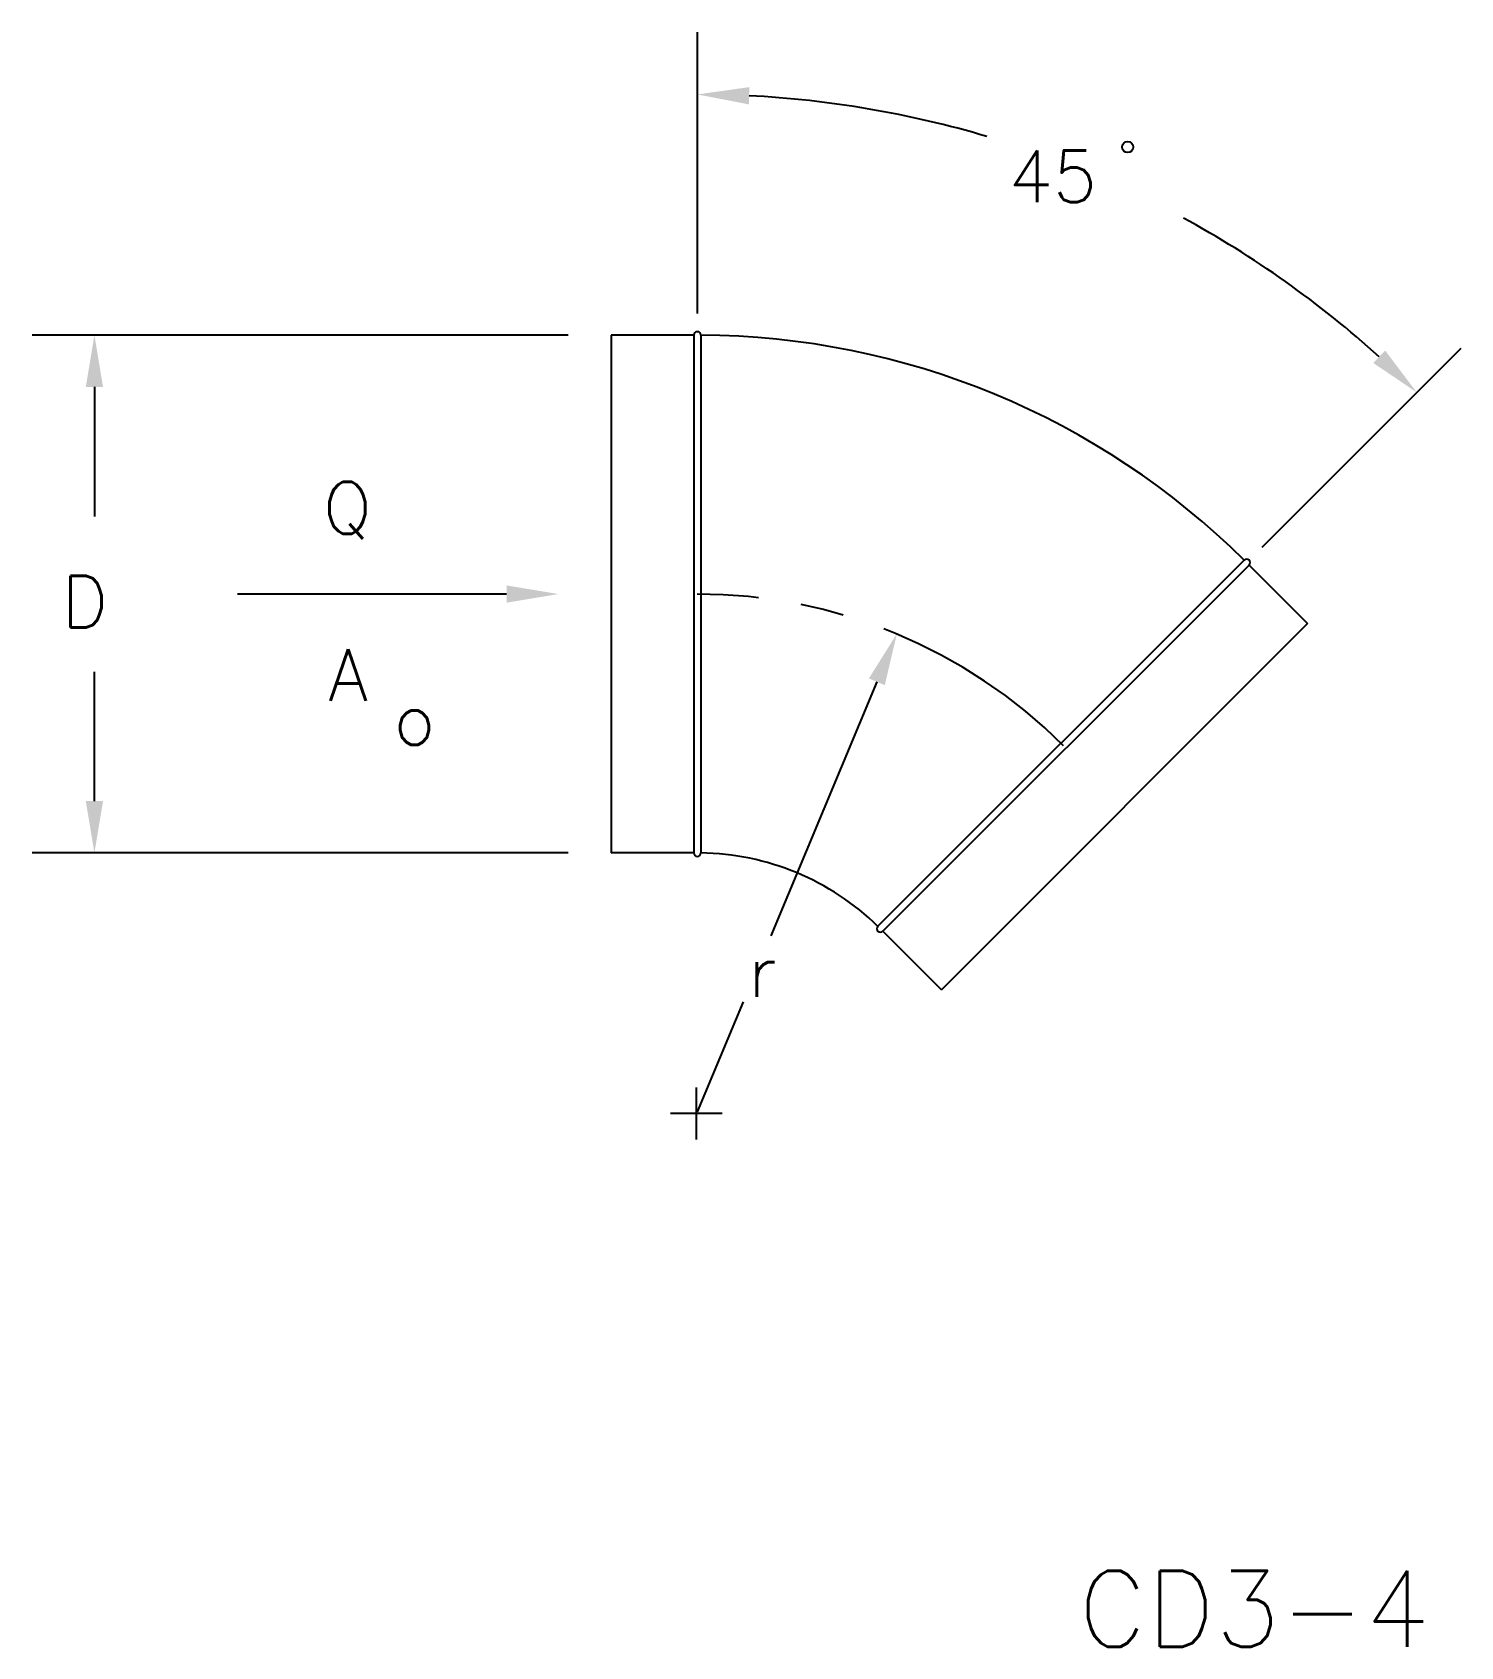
# Model space of a CAD drawing. Extents: x 3.78 to 7.92, y 1.9 to 6.58.
import ezdxf
from ezdxf.enums import TextEntityAlignment as Align

# ---------------------------------------------------------------- set-up
doc = ezdxf.new("R2010")
doc.units = 0
doc.header["$LTSCALE"] = 0.5
doc.header["$MEASUREMENT"] = 0
doc.linetypes.add('CENTER', pattern=[2, 1.25, -0.25, 0.25, -0.25])
doc.layers.get('0').update_dxf_attribs({"linetype": 'CONTINUOUS'})
doc.layers.add('NUMBER', color=7, linetype='CONTINUOUS')
doc.styles.add('ROMANS', font='romans')

msp = doc.modelspace()

# ---------------------------------------------------------------- linework, layer by layer
for p, q in [((5.7072, 6.5759), (5.7072, 5.7611)), ((5.3331, 5.6986), (3.7807, 5.6986)), ((5.4572, 5.6986), (5.4572, 4.1986)), ((5.6972, 5.6986), (5.4572, 5.6986)), ((5.6972, 5.6986), (5.6972, 4.1986)), ((5.7172, 5.6986), (5.7172, 4.1986)), ((7.9185, 5.66), (7.3424, 5.0838)), ((3.9607, 5.5486), (3.9607, 5.1736)), ((7.2911, 5.0467), (6.2304, 3.986)), ((7.3053, 5.0325), (6.2446, 3.9719)), ((7.3053, 5.0325), (7.475, 4.8628)), ((5.1546, 4.9486), (4.375, 4.9486)), ((7.475, 4.8628), (6.4143, 3.8022)), ((3.9607, 4.3486), (3.9607, 4.7236)), ((6.2272, 4.6945), (5.9201, 3.9586)), ((5.3331, 4.1986), (3.7807, 4.1986)), ((5.6972, 4.1986), (5.4572, 4.1986)), ((6.2446, 3.9719), (6.4143, 3.8022)), ((5.8402, 3.7673), (5.7072, 3.4486)), ((5.7042, 3.5188), (5.7042, 3.3688)), ((5.7792, 3.4438), (5.6292, 3.4438))]:
    msp.add_line(p, q)
msp.add_circle((6.9536, 6.2434), 0.0161)
for centre, radius, start, end in [((5.7072, 3.4486), 2.9473, 73.4653, 87.0837), ((5.7072, 3.4486), 2.9473, 47.9163, 61.4659), ((5.7072, 5.6986), 0.01, 0, 180), ((5.7072, 3.4486), 2.25, 45.2546, 89.7454), ((7.2982, 5.0396), 0.01, 315, 135), ((5.7072, 4.1986), 0.01, 180, 0), ((5.7072, 3.4486), 0.75, 45.7639, 89.2361), ((6.2375, 3.979), 0.01, 135, 315)]:
    msp.add_arc(centre, radius, start, end)
at = {"linetype": 'CENTER'}
msp.add_arc((5.7072, 3.4486), 1.5, 45, 90, dxfattribs=at)
for points in [[(5.8565, 6.3671), (5.8578, 6.4171), (5.7072, 6.3959)], [(3.9857, 5.5486), (3.9357, 5.5486), (3.9607, 5.6986)], [(7.6653, 5.6179), (7.6997, 5.6541), (7.7912, 5.5327)], [(5.1546, 4.9736), (5.1546, 4.9236), (5.3046, 4.9486)], [(6.2041, 4.7041), (6.2503, 4.6848), (6.285, 4.8329)], [(3.9857, 4.3486), (3.9357, 4.3486), (3.9607, 4.1986)]]:
    msp.add_solid(points)

# ---------------------------------------------------------------- texts
at = {"style": 'ROMANS'}
for s, p in [('45', (6.6084, 6.0839)), ('Q', (4.6224, 5.1233)), ('D', (3.8654, 4.8516)), ('A', (4.6378, 4.6392)), ('o', (4.8268, 4.5116))]:
    msp.add_text(s, height=0.15, dxfattribs=at).set_placement(p)
msp.add_text('r', height=0.15, dxfattribs=at).set_placement((5.8953, 3.8572), align=Align.MIDDLE)
at = {"layer": 'NUMBER', "style": 'ROMANS'}
msp.add_text('CD3-4', height=0.22, dxfattribs=at).set_placement((6.8108, 1.8992))

doc.saveas('drawing.dxf')
